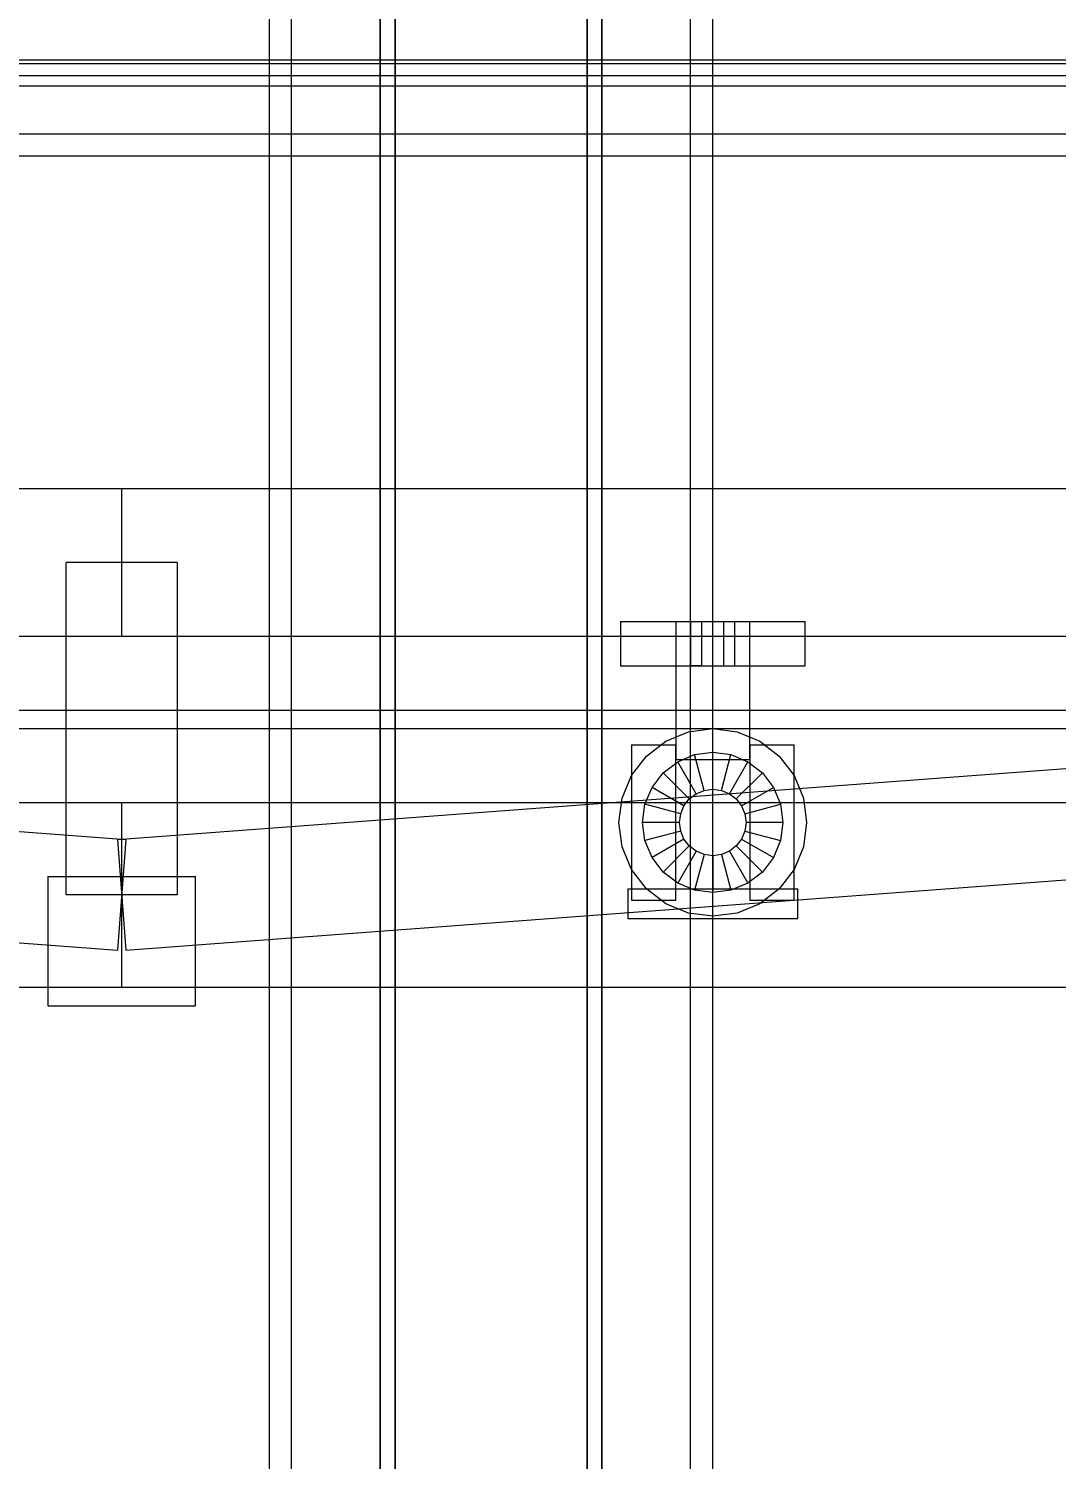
# Model space of a CAD drawing. Header units: millimetres. Extents: x -2500 to 58855, y -53268 to 6837.
# Drawn here: x 624.8 to 903, y -35777.8 to -35390.5 of the extents above; entities that cross this region are included whole.
import ezdxf

# ---------------------------------------------------------------- set-up
doc = ezdxf.new("R2010")
doc.units = ezdxf.units.MM
for name, color, linetype, lineweight in [('COTAS_O', 1, 'Continuous', 0), ('COTAS_R', 1, 'Continuous', 0), ('frontal_C04', 7, 'Continuous', 0), ('frontal_mezcladora', 7, 'Continuous', 0), ('frontal_secador', 7, 'Continuous', 0)]:
    doc.layers.add(name, color=color, linetype=linetype, lineweight=lineweight)
doc.dimstyles.new('R19_100', dxfattribs={"dimtxt": 250, "dimasz": 150, "dimexe": 150, "dimexo": 80, "dimgap": 100, "dimtad": 1, "dimtih": 1, "dimtoh": 1, "dimdsep": 46, "dimcen": 0.09, "dimadec": 0, "dimazin": 0, "dimtfac": 1, "dimtdec": 4, "dimtofl": 0, "dimtmove": 0, "dimatfit": 3, "dimfxl": 1, "dimtolj": 1, "dimtzin": 0, "dimarcsym": 0})

# ---------------------------------------------------------------- blocks, each defined once
blk = doc.blocks.new('*D37')
at = {"layer": 'COTAS_R', "color": 0, "lineweight": -2, "transparency": 16777216}
for p, q in [((-1750, -35420), (-1750, -34450)), ((2600, -35420), (2600, -34450)), ((-1600, -34600), (2450, -34600))]:
    blk.add_line(p, q, dxfattribs=at)
at = {"layer": 'COTAS_R', "color": 0, "transparency": 16777216}
for points in [[(-1600, -34575), (-1600, -34625), (-1750, -34600)], [(2450, -34575), (2450, -34625), (2600, -34600)]]:
    blk.add_solid(points, dxfattribs=at)
at = {"layer": 'Defpoints', "color": 0, "transparency": 16777216}
for p in [(2600, -34600), (-1750, -35500), (2600, -35500)]:
    blk.add_point(p, dxfattribs=at)
blk = doc.blocks.new('*D47')
at = {"layer": 'COTAS_O', "color": 0, "lineweight": -2, "transparency": 16777216}
for p, q in [((-1400, -35920), (-1400, -35150)), ((1400, -35920), (1400, -35150)), ((-1250, -35300), (1250, -35300))]:
    blk.add_line(p, q, dxfattribs=at)
at = {"layer": 'COTAS_O', "color": 0, "transparency": 16777216}
for points in [[(-1250, -35275), (-1250, -35325), (-1400, -35300)], [(1250, -35275), (1250, -35325), (1400, -35300)]]:
    blk.add_solid(points, dxfattribs=at)
at = {"layer": 'Defpoints', "color": 0, "transparency": 16777216}
for p in [(1400, -35300), (-1400, -36000), (1400, -36000)]:
    blk.add_point(p, dxfattribs=at)

msp = doc.modelspace()

# ---------------------------------------------------------------- linework, layer by layer
at = {"layer": 'frontal_C04'}
for p, q in [((560, -35419), (1540, -35419)), ((560, -35425), (1540, -35425)), ((-550, -35515), (650, -35515)), ((650, -35515), (650, -35555)), ((650, -35515), (1850, -35515)), ((-548.878, -35520.042), (651.122, -35610.042)), ((648.878, -35610.042), (1848.878, -35520.042)), ((665, -35535), (635, -35535)), ((635, -35625), (635, -35535)), ((665, -35535), (665, -35625)), ((-551.122, -35549.958), (648.878, -35639.958)), ((651.122, -35639.958), (1851.122, -35549.958)), ((785, -35551), (835, -35551)), ((785, -35551), (785, -35563)), ((800, -35551), (820, -35551)), ((800, -35551), (800, -35588.4)), ((804, -35551), (807, -35551)), ((804, -35551), (804, -35563)), ((807, -35551), (813, -35551)), ((807, -35563), (807, -35551)), ((813, -35551), (816, -35551)), ((813, -35563), (813, -35551)), ((816, -35563), (816, -35551)), ((820, -35588.4), (820, -35551)), ((835, -35563), (835, -35551)), ((-550, -35555), (650, -35555)), ((650, -35555), (1850, -35555)), ((785, -35563), (835, -35563)), ((807, -35563), (804, -35563)), ((807, -35563), (813, -35563)), ((813, -35563), (816, -35563)), ((-1750, -35575), (2600, -35575)), ((-1750, -35580), (2600, -35580)), ((797.3, -35583.403), (803.426, -35580.865)), ((803.426, -35580.865), (810, -35580)), ((810, -35580), (816.574, -35580.865)), ((816.574, -35580.865), (822.7, -35583.403)), ((788, -35584.4), (800, -35584.4)), ((788, -35584.4), (788, -35626.4)), ((792.039, -35587.439), (797.3, -35583.403)), ((800, -35626.4), (800, -35584.4)), ((805.082, -35587.047), (810, -35586.4)), ((810, -35596.4), (810, -35586.4)), ((810, -35586.4), (814.918, -35587.047)), ((820, -35584.4), (832, -35584.4)), ((820, -35584.4), (820, -35626.4)), ((822.7, -35583.403), (827.961, -35587.439)), ((832, -35626.4), (832, -35584.4)), ((788.003, -35592.7), (792.039, -35587.439)), ((796.565, -35591.965), (800.5, -35588.946)), ((800, -35588.4), (820, -35588.4)), ((800.5, -35588.946), (805.082, -35587.047)), ((805.5, -35597.606), (800.5, -35588.946)), ((807.671, -35596.707), (805.082, -35587.047)), ((812.329, -35596.707), (814.918, -35587.047)), ((814.5, -35597.606), (819.5, -35588.946)), ((814.918, -35587.047), (819.5, -35588.946)), ((819.5, -35588.946), (823.435, -35591.965)), ((827.961, -35587.439), (831.997, -35592.7)), ((785.465, -35598.826), (788.003, -35592.7)), ((793.546, -35595.9), (796.565, -35591.965)), ((803.636, -35599.036), (796.565, -35591.965)), ((816.364, -35599.036), (823.435, -35591.965)), ((823.435, -35591.965), (826.454, -35595.9)), ((831.997, -35592.7), (834.535, -35598.826)), ((791.647, -35600.482), (793.546, -35595.9)), ((802.206, -35600.9), (793.546, -35595.9)), ((803.636, -35599.036), (805.5, -35597.606)), ((805.5, -35597.606), (807.671, -35596.707)), ((807.671, -35596.707), (810, -35596.4)), ((810, -35596.4), (812.329, -35596.707)), ((812.329, -35596.707), (814.5, -35597.606)), ((814.5, -35597.606), (816.364, -35599.036)), ((817.794, -35600.9), (826.454, -35595.9)), ((826.454, -35595.9), (828.353, -35600.482)), ((-550, -35600), (650, -35600)), ((650, -35600), (650, -35650)), ((650, -35600), (1850, -35600)), ((784.6, -35605.4), (785.465, -35598.826)), ((791, -35605.4), (791.647, -35600.482)), ((801.307, -35603.071), (791.647, -35600.482)), ((801.307, -35603.071), (802.206, -35600.9)), ((802.206, -35600.9), (803.636, -35599.036)), ((816.364, -35599.036), (817.794, -35600.9)), ((817.794, -35600.9), (818.693, -35603.071)), ((818.693, -35603.071), (828.353, -35600.482)), ((828.353, -35600.482), (829, -35605.4)), ((834.535, -35598.826), (835.4, -35605.4)), ((785.465, -35611.974), (784.6, -35605.4)), ((801, -35605.4), (791, -35605.4)), ((791.647, -35610.318), (791, -35605.4)), ((801, -35605.4), (801.307, -35603.071)), ((801.307, -35607.729), (801, -35605.4)), ((818.693, -35603.071), (819, -35605.4)), ((819, -35605.4), (818.693, -35607.729)), ((829, -35605.4), (819, -35605.4)), ((829, -35605.4), (828.353, -35610.318)), ((835.4, -35605.4), (834.535, -35611.974)), ((801.307, -35607.729), (791.647, -35610.318)), ((802.206, -35609.9), (801.307, -35607.729)), ((818.693, -35607.729), (817.794, -35609.9)), ((818.693, -35607.729), (828.353, -35610.318)), ((651.122, -35610.042), (648.878, -35639.958)), ((648.878, -35610.042), (651.122, -35639.958)), ((788.003, -35618.1), (785.465, -35611.974)), ((793.546, -35614.9), (791.647, -35610.318)), ((802.206, -35609.9), (793.546, -35614.9)), ((803.636, -35611.764), (796.565, -35618.835)), ((805.5, -35613.194), (800.5, -35621.854)), ((803.636, -35611.764), (802.206, -35609.9)), ((805.5, -35613.194), (803.636, -35611.764)), ((807.671, -35614.093), (805.5, -35613.194)), ((814.5, -35613.194), (812.329, -35614.093)), ((816.364, -35611.764), (814.5, -35613.194)), ((814.5, -35613.194), (819.5, -35621.854)), ((817.794, -35609.9), (816.364, -35611.764)), ((816.364, -35611.764), (823.435, -35618.835)), ((817.794, -35609.9), (826.454, -35614.9)), ((828.353, -35610.318), (826.454, -35614.9)), ((834.535, -35611.974), (831.997, -35618.1)), ((796.565, -35618.835), (793.546, -35614.9)), ((807.671, -35614.093), (805.082, -35623.753)), ((810, -35614.4), (807.671, -35614.093)), ((812.329, -35614.093), (810, -35614.4)), ((810, -35614.4), (810, -35624.4)), ((812.329, -35614.093), (814.918, -35623.753)), ((826.454, -35614.9), (823.435, -35618.835)), ((630, -35620), (670, -35620)), ((630, -35620), (630, -35655)), ((670, -35655), (670, -35620)), ((792.039, -35623.361), (788.003, -35618.1)), ((800.5, -35621.854), (796.565, -35618.835)), ((823.435, -35618.835), (819.5, -35621.854)), ((831.997, -35618.1), (827.961, -35623.361)), ((665, -35625), (635, -35625)), ((787, -35623.4), (833, -35623.4)), ((787, -35623.4), (787, -35631.4)), ((797.3, -35627.397), (792.039, -35623.361)), ((805.082, -35623.753), (800.5, -35621.854)), ((810, -35624.4), (805.082, -35623.753)), ((814.918, -35623.753), (810, -35624.4)), ((819.5, -35621.854), (814.918, -35623.753)), ((827.961, -35623.361), (822.7, -35627.397)), ((833, -35631.4), (833, -35623.4)), ((788, -35626.4), (800, -35626.4)), ((803.426, -35629.935), (797.3, -35627.397)), ((822.7, -35627.397), (816.574, -35629.935)), ((820, -35626.4), (832, -35626.4)), ((787, -35631.4), (833, -35631.4)), ((810, -35630.8), (803.426, -35629.935)), ((816.574, -35629.935), (810, -35630.8)), ((-550, -35650), (650, -35650)), ((650, -35650), (1850, -35650)), ((630, -35655), (670, -35655))]:
    msp.add_line(p, q, dxfattribs=at)
at = {"layer": 'frontal_mezcladora'}
for p, q in [((690, -35988), (690, -34900)), ((696, -35988), (696, -34900)), ((804, -35988), (804, -34900)), ((810, -35988), (810, -34900)), ((720, -35872.255), (720, -35022.255)), ((720, -35874.749), (720, -35024.749)), ((780, -35022.255), (780, -35872.255)), ((780, -35024.749), (780, -35874.749)), ((720, -35025.954), (720, -35875.954)), ((720, -35028.116), (720, -35878.116)), ((724, -35025.954), (724, -35875.954)), ((724, -35028.116), (724, -35878.116)), ((776, -35875.954), (776, -35025.954)), ((776, -35878.116), (776, -35028.116)), ((780, -35875.954), (780, -35025.954)), ((780, -35878.116), (780, -35028.116)), ((720, -35921.884), (720, -35071.884)), ((720, -35924.046), (720, -35074.046)), ((724, -35921.884), (724, -35071.884)), ((724, -35924.046), (724, -35074.046)), ((776, -35071.884), (776, -35921.884)), ((776, -35074.046), (776, -35924.046)), ((780, -35071.884), (780, -35921.884)), ((780, -35074.046), (780, -35924.046)), ((720, -35075.251), (720, -35925.251)), ((720, -35077.745), (720, -35927.745)), ((780, -35925.251), (780, -35075.251)), ((780, -35927.745), (780, -35077.745))]:
    msp.add_line(p, q, dxfattribs=at)
at = {"layer": 'frontal_secador'}
for p, q in [((-1400, -35400), (1400, -35400)), ((-1250, -35399), (1250, -35399)), ((-1250, -35403.243), (1250, -35403.243)), ((1250, -35406.071), (-1250, -35406.071))]:
    msp.add_line(p, q, dxfattribs=at)

# ---------------------------------------------------------------- dimensions: what is measured, and where the dimension line sits
at = {"layer": 'COTAS_O'}
dim = msp.add_aligned_dim(p1=(-1400, -36000), p2=(1400, -36000), distance=700, text='<> O', dimstyle='R19_100', dxfattribs=at)
dim.commit()
dim.dimension.update_dxf_attribs({"geometry": '*D47', "text_midpoint": (0, -35300)})
at = {"layer": 'COTAS_R'}
dim = msp.add_aligned_dim(p1=(-1750, -35500), p2=(2600, -35500), distance=900, text='<> R', dimstyle='R19_100', dxfattribs=at)
dim.commit()
dim.dimension.update_dxf_attribs({"geometry": '*D37', "text_midpoint": (425, -34600)})

doc.saveas('drawing.dxf')
